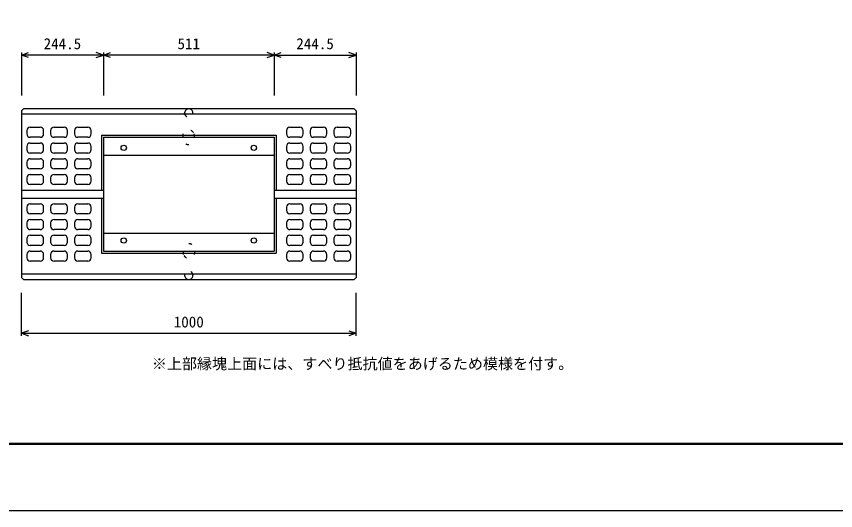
# Model space of a CAD drawing. Units: millimetres, scale not verified. Extents: x -12600 to 12600, y -5940 to 5940.
# Drawn here: x -10749 to -8300, y -5940 to -4462 of the extents above; entities that cross this region are included whole.
import ezdxf
from ezdxf.enums import TextEntityAlignment as Align

# ---------------------------------------------------------------- set-up
doc = ezdxf.new("R2010")
doc.units = ezdxf.units.MM
doc.header["$LTSCALE"] = 40
doc.linetypes.add('DOTTED', pattern=[1.75, 0.25, -1.5])
for name, color, linetype, lineweight in [('0-0_DIM', 7, 'Continuous', 25), ('0-1_Defpoints', 5, 'Continuous', 25), ('0-2_HATCH', 6, 'Continuous', 25), ('0-5_OUTLINE', 3, 'Continuous', 25), ('0-6_OUTLINE2', 4, 'DOTTED', 25), ('0-7_TXT', 7, 'Continuous', 25), ('0-8_WAKU', 3, 'Continuous', 25)]:
    doc.layers.add(name, color=color, linetype=linetype, lineweight=lineweight)
doc.styles.add('ＭＳ ゴシック', font='')
doc.styles.get('ＭＳ ゴシック').set_extended_font_data('MS Gothic')

msp = doc.modelspace()

# ---------------------------------------------------------------- linework, layer by layer
at = {"layer": '0-0_DIM'}
for p, q in [((-10733.95, -4570.37), (-10733.95, -4698.87)), ((-10733.95, -4570.37), (-10733.95, -4698.87)), ((-10489.45, -4577.87), (-10733.95, -4577.87)), ((-10489.45, -4570.37), (-10489.45, -4698.87)), ((-9978.45, -4577.87), (-10489.45, -4577.87)), ((-9978.45, -4570.37), (-9978.45, -4698.87)), ((-9978.45, -4577.87), (-9733.95, -4577.87)), ((-9733.95, -4570.37), (-9733.95, -4698.87)), ((-10733.95, -5417.37), (-10733.95, -5288.87)), ((-9733.95, -5417.37), (-9733.95, -5288.87)), ((-10733.95, -5409.87), (-9733.95, -5409.87))]:
    msp.add_line(p, q, dxfattribs=at)
for points in [[(-10712.81, -4585.57), (-10733.95, -4577.87), (-10712.81, -4570.18)], [(-10510.6, -4585.57), (-10489.45, -4577.87), (-10510.6, -4570.18)], [(-10468.31, -4585.57), (-10489.45, -4577.87), (-10468.31, -4570.18)], [(-9999.6, -4585.57), (-9978.45, -4577.87), (-9999.6, -4570.18)], [(-9957.31, -4585.57), (-9978.45, -4577.87), (-9957.31, -4570.18)], [(-9755.1, -4585.57), (-9733.95, -4577.87), (-9755.1, -4570.18)], [(-10712.81, -5402.18), (-10733.95, -5409.87), (-10712.81, -5417.57)], [(-9755.1, -5402.17), (-9733.95, -5409.87), (-9755.1, -5417.57)]]:
    msp.add_lwpolyline(points, dxfattribs=at)
at = {"layer": '0-1_Defpoints'}
msp.add_lwpolyline([(-12600, -5940), (-4200, -5940), (-4200, 0), (-12600, 0)], close=True, dxfattribs=at)
at = {"layer": '0-2_HATCH'}
for p, q in [((-10707.95, -4793.87), (-10677.95, -4793.87)), ((-10636.95, -4793.87), (-10606.95, -4793.87)), ((-10565.95, -4793.87), (-10535.95, -4793.87)), ((-9931.95, -4793.87), (-9901.95, -4793.87)), ((-9860.95, -4793.87), (-9830.95, -4793.87)), ((-9789.95, -4793.87), (-9759.95, -4793.87)), ((-10717.95, -4803.87), (-10717.95, -4813.87)), ((-10677.95, -4823.87), (-10707.95, -4823.87)), ((-10667.95, -4813.87), (-10667.95, -4803.87)), ((-10646.95, -4803.87), (-10646.95, -4813.87)), ((-10606.95, -4823.87), (-10636.95, -4823.87)), ((-10596.95, -4813.87), (-10596.95, -4803.87)), ((-10575.95, -4803.87), (-10575.95, -4813.87)), ((-10535.95, -4823.87), (-10565.95, -4823.87)), ((-10525.95, -4813.87), (-10525.95, -4803.87)), ((-9941.95, -4803.87), (-9941.95, -4813.87)), ((-9901.95, -4823.87), (-9931.95, -4823.87)), ((-9891.95, -4813.87), (-9891.95, -4803.87)), ((-9870.95, -4803.87), (-9870.95, -4813.87)), ((-9830.95, -4823.87), (-9860.95, -4823.87)), ((-9820.95, -4813.87), (-9820.95, -4803.87)), ((-9799.95, -4803.87), (-9799.95, -4813.87)), ((-9759.95, -4823.87), (-9789.95, -4823.87)), ((-9749.95, -4813.87), (-9749.95, -4803.87)), ((-10707.95, -4840.87), (-10677.95, -4840.87)), ((-10636.95, -4840.87), (-10606.95, -4840.87)), ((-10565.95, -4840.87), (-10535.95, -4840.87)), ((-9931.95, -4840.87), (-9901.95, -4840.87)), ((-9860.95, -4840.87), (-9830.95, -4840.87)), ((-9789.95, -4840.87), (-9759.95, -4840.87)), ((-10717.95, -4850.87), (-10717.95, -4860.87)), ((-10677.95, -4870.87), (-10707.95, -4870.87)), ((-10667.95, -4860.87), (-10667.95, -4850.87)), ((-10646.95, -4850.87), (-10646.95, -4860.87)), ((-10606.95, -4870.87), (-10636.95, -4870.87)), ((-10596.95, -4860.87), (-10596.95, -4850.87)), ((-10575.95, -4850.87), (-10575.95, -4860.87)), ((-10535.95, -4870.87), (-10565.95, -4870.87)), ((-10525.95, -4860.87), (-10525.95, -4850.87)), ((-9941.95, -4850.87), (-9941.95, -4860.87)), ((-9901.95, -4870.87), (-9931.95, -4870.87)), ((-9891.95, -4860.87), (-9891.95, -4850.87)), ((-9870.95, -4850.87), (-9870.95, -4860.87)), ((-9830.95, -4870.87), (-9860.95, -4870.87)), ((-9820.95, -4860.87), (-9820.95, -4850.87)), ((-9799.95, -4850.87), (-9799.95, -4860.87)), ((-9759.95, -4870.87), (-9789.95, -4870.87)), ((-9749.95, -4860.87), (-9749.95, -4850.87)), ((-10717.95, -4897.87), (-10717.95, -4907.87)), ((-10707.95, -4887.87), (-10677.95, -4887.87)), ((-10667.95, -4907.87), (-10667.95, -4897.87)), ((-10646.95, -4897.87), (-10646.95, -4907.87)), ((-10636.95, -4887.87), (-10606.95, -4887.87)), ((-10596.95, -4907.87), (-10596.95, -4897.87)), ((-10575.95, -4897.87), (-10575.95, -4907.87)), ((-10565.95, -4887.87), (-10535.95, -4887.87)), ((-10525.95, -4907.87), (-10525.95, -4897.87)), ((-9941.95, -4897.87), (-9941.95, -4907.87)), ((-9931.95, -4887.87), (-9901.95, -4887.87)), ((-9891.95, -4907.87), (-9891.95, -4897.87)), ((-9870.95, -4897.87), (-9870.95, -4907.87)), ((-9860.95, -4887.87), (-9830.95, -4887.87)), ((-9820.95, -4907.87), (-9820.95, -4897.87)), ((-9799.95, -4897.87), (-9799.95, -4907.87)), ((-9789.95, -4887.87), (-9759.95, -4887.87)), ((-9749.95, -4907.87), (-9749.95, -4897.87)), ((-10677.95, -4917.87), (-10707.95, -4917.87)), ((-10606.95, -4917.87), (-10636.95, -4917.87)), ((-10535.95, -4917.87), (-10565.95, -4917.87)), ((-9901.95, -4917.87), (-9931.95, -4917.87)), ((-9830.95, -4917.87), (-9860.95, -4917.87)), ((-9759.95, -4917.87), (-9789.95, -4917.87)), ((-10717.95, -4944.87), (-10717.95, -4954.87)), ((-10707.95, -4934.87), (-10677.95, -4934.87)), ((-10667.95, -4954.87), (-10667.95, -4944.87)), ((-10646.95, -4944.87), (-10646.95, -4954.87)), ((-10636.95, -4934.87), (-10606.95, -4934.87)), ((-10596.95, -4954.87), (-10596.95, -4944.87)), ((-10575.95, -4944.87), (-10575.95, -4954.87)), ((-10565.95, -4934.87), (-10535.95, -4934.87)), ((-10525.95, -4954.87), (-10525.95, -4944.87)), ((-9941.95, -4944.87), (-9941.95, -4954.87)), ((-9931.95, -4934.87), (-9901.95, -4934.87)), ((-9891.95, -4954.87), (-9891.95, -4944.87)), ((-9870.95, -4944.87), (-9870.95, -4954.87)), ((-9860.95, -4934.87), (-9830.95, -4934.87)), ((-9820.95, -4954.87), (-9820.95, -4944.87)), ((-9799.95, -4944.87), (-9799.95, -4954.87)), ((-9789.95, -4934.87), (-9759.95, -4934.87)), ((-9749.95, -4954.87), (-9749.95, -4944.87)), ((-10677.95, -4964.87), (-10707.95, -4964.87)), ((-10606.95, -4964.87), (-10636.95, -4964.87)), ((-10535.95, -4964.87), (-10565.95, -4964.87)), ((-9901.95, -4964.87), (-9931.95, -4964.87)), ((-9830.95, -4964.87), (-9860.95, -4964.87)), ((-9759.95, -4964.87), (-9789.95, -4964.87)), ((-10717.95, -5032.87), (-10717.95, -5042.87)), ((-10707.95, -5022.87), (-10677.95, -5022.87)), ((-10667.95, -5042.87), (-10667.95, -5032.87)), ((-10646.95, -5032.87), (-10646.95, -5042.87)), ((-10636.95, -5022.87), (-10606.95, -5022.87)), ((-10596.95, -5042.87), (-10596.95, -5032.87)), ((-10575.95, -5032.87), (-10575.95, -5042.87)), ((-10565.95, -5022.87), (-10535.95, -5022.87)), ((-10525.95, -5042.87), (-10525.95, -5032.87)), ((-9941.95, -5032.87), (-9941.95, -5042.87)), ((-9931.95, -5022.87), (-9901.95, -5022.87)), ((-9891.95, -5042.87), (-9891.95, -5032.87)), ((-9870.95, -5032.87), (-9870.95, -5042.87)), ((-9860.95, -5022.87), (-9830.95, -5022.87)), ((-9820.95, -5042.87), (-9820.95, -5032.87)), ((-9799.95, -5032.87), (-9799.95, -5042.87)), ((-9789.95, -5022.87), (-9759.95, -5022.87)), ((-9749.95, -5042.87), (-9749.95, -5032.87)), ((-10677.95, -5052.87), (-10707.95, -5052.87)), ((-10707.95, -5069.87), (-10677.95, -5069.87)), ((-10606.95, -5052.87), (-10636.95, -5052.87)), ((-10636.95, -5069.87), (-10606.95, -5069.87)), ((-10535.95, -5052.87), (-10565.95, -5052.87)), ((-10565.95, -5069.87), (-10535.95, -5069.87)), ((-9901.95, -5052.87), (-9931.95, -5052.87)), ((-9931.95, -5069.87), (-9901.95, -5069.87)), ((-9830.95, -5052.87), (-9860.95, -5052.87)), ((-9860.95, -5069.87), (-9830.95, -5069.87)), ((-9759.95, -5052.87), (-9789.95, -5052.87)), ((-9789.95, -5069.87), (-9759.95, -5069.87)), ((-10717.95, -5079.87), (-10717.95, -5089.87)), ((-10667.95, -5089.87), (-10667.95, -5079.87)), ((-10646.95, -5079.87), (-10646.95, -5089.87)), ((-10596.95, -5089.87), (-10596.95, -5079.87)), ((-10575.95, -5079.87), (-10575.95, -5089.87)), ((-10525.95, -5089.87), (-10525.95, -5079.87)), ((-9941.95, -5079.87), (-9941.95, -5089.87)), ((-9891.95, -5089.87), (-9891.95, -5079.87)), ((-9870.95, -5079.87), (-9870.95, -5089.87)), ((-9820.95, -5089.87), (-9820.95, -5079.87)), ((-9799.95, -5079.87), (-9799.95, -5089.87)), ((-9749.95, -5089.87), (-9749.95, -5079.87)), ((-10677.95, -5099.87), (-10707.95, -5099.87)), ((-10707.95, -5116.87), (-10677.95, -5116.87)), ((-10606.95, -5099.87), (-10636.95, -5099.87)), ((-10636.95, -5116.87), (-10606.95, -5116.87)), ((-10535.95, -5099.87), (-10565.95, -5099.87)), ((-10565.95, -5116.87), (-10535.95, -5116.87)), ((-9901.95, -5099.87), (-9931.95, -5099.87)), ((-9931.95, -5116.87), (-9901.95, -5116.87)), ((-9830.95, -5099.87), (-9860.95, -5099.87)), ((-9860.95, -5116.87), (-9830.95, -5116.87)), ((-9759.95, -5099.87), (-9789.95, -5099.87)), ((-9789.95, -5116.87), (-9759.95, -5116.87)), ((-10717.95, -5126.87), (-10717.95, -5136.87)), ((-10667.95, -5136.87), (-10667.95, -5126.87)), ((-10646.95, -5126.87), (-10646.95, -5136.87)), ((-10596.95, -5136.87), (-10596.95, -5126.87)), ((-10575.95, -5126.87), (-10575.95, -5136.87)), ((-10525.95, -5136.87), (-10525.95, -5126.87)), ((-9941.95, -5126.87), (-9941.95, -5136.87)), ((-9891.95, -5136.87), (-9891.95, -5126.87)), ((-9870.95, -5126.87), (-9870.95, -5136.87)), ((-9820.95, -5136.87), (-9820.95, -5126.87)), ((-9799.95, -5126.87), (-9799.95, -5136.87)), ((-9749.95, -5136.87), (-9749.95, -5126.87)), ((-10677.95, -5146.87), (-10707.95, -5146.87)), ((-10707.95, -5163.87), (-10677.95, -5163.87)), ((-10606.95, -5146.87), (-10636.95, -5146.87)), ((-10636.95, -5163.87), (-10606.95, -5163.87)), ((-10535.95, -5146.87), (-10565.95, -5146.87)), ((-10565.95, -5163.87), (-10535.95, -5163.87)), ((-9901.95, -5146.87), (-9931.95, -5146.87)), ((-9931.95, -5163.87), (-9901.95, -5163.87)), ((-9830.95, -5146.87), (-9860.95, -5146.87)), ((-9860.95, -5163.87), (-9830.95, -5163.87)), ((-9759.95, -5146.87), (-9789.95, -5146.87)), ((-9789.95, -5163.87), (-9759.95, -5163.87)), ((-10717.95, -5173.87), (-10717.95, -5183.87)), ((-10667.95, -5183.87), (-10667.95, -5173.87)), ((-10646.95, -5173.87), (-10646.95, -5183.87)), ((-10596.95, -5183.87), (-10596.95, -5173.87)), ((-10575.95, -5173.87), (-10575.95, -5183.87)), ((-10525.95, -5183.87), (-10525.95, -5173.87)), ((-9941.95, -5173.87), (-9941.95, -5183.87)), ((-9891.95, -5183.87), (-9891.95, -5173.87)), ((-9870.95, -5173.87), (-9870.95, -5183.87)), ((-9820.95, -5183.87), (-9820.95, -5173.87)), ((-9799.95, -5173.87), (-9799.95, -5183.87)), ((-9749.95, -5183.87), (-9749.95, -5173.87)), ((-10677.95, -5193.87), (-10707.95, -5193.87)), ((-10606.95, -5193.87), (-10636.95, -5193.87)), ((-10535.95, -5193.87), (-10565.95, -5193.87)), ((-9901.95, -5193.87), (-9931.95, -5193.87)), ((-9830.95, -5193.87), (-9860.95, -5193.87)), ((-9759.95, -5193.87), (-9789.95, -5193.87))]:
    msp.add_line(p, q, dxfattribs=at)
for centre, start, end in [((-10707.95, -4803.87), 90, 180), ((-10677.95, -4803.87), 0, 90), ((-10636.95, -4803.87), 90, 180), ((-10606.95, -4803.87), 0, 90), ((-10565.95, -4803.87), 90, 180), ((-10535.95, -4803.87), 0, 90), ((-9931.95, -4803.87), 90, 180), ((-9901.95, -4803.87), 0, 90), ((-9860.95, -4803.87), 90, 180), ((-9830.95, -4803.87), 0, 90), ((-9789.95, -4803.87), 90, 180), ((-9759.95, -4803.87), 0, 90), ((-10707.95, -4813.87), 180, 270), ((-10677.95, -4813.87), 270, 0), ((-10636.95, -4813.87), 180, 270), ((-10606.95, -4813.87), 270, 0), ((-10565.95, -4813.87), 180, 270), ((-10535.95, -4813.87), 270, 0), ((-9931.95, -4813.87), 180, 270), ((-9901.95, -4813.87), 270, 0), ((-9860.95, -4813.87), 180, 270), ((-9830.95, -4813.87), 270, 0), ((-9789.95, -4813.87), 180, 270), ((-9759.95, -4813.87), 270, 0), ((-10707.95, -4850.87), 90, 180), ((-10677.95, -4850.87), 0, 90), ((-10636.95, -4850.87), 90, 180), ((-10606.95, -4850.87), 0, 90), ((-10565.95, -4850.87), 90, 180), ((-10535.95, -4850.87), 0, 90), ((-9931.95, -4850.87), 90, 180), ((-9901.95, -4850.87), 0, 90), ((-9860.95, -4850.87), 90, 180), ((-9830.95, -4850.87), 0, 90), ((-9789.95, -4850.87), 90, 180), ((-9759.95, -4850.87), 0, 90), ((-10707.95, -4860.87), 180, 270), ((-10677.95, -4860.87), 270, 0), ((-10636.95, -4860.87), 180, 270), ((-10606.95, -4860.87), 270, 0), ((-10565.95, -4860.87), 180, 270), ((-10535.95, -4860.87), 270, 0), ((-9931.95, -4860.87), 180, 270), ((-9901.95, -4860.87), 270, 0), ((-9860.95, -4860.87), 180, 270), ((-9830.95, -4860.87), 270, 0), ((-9789.95, -4860.87), 180, 270), ((-9759.95, -4860.87), 270, 0), ((-10707.95, -4897.87), 90, 180), ((-10677.95, -4897.87), 0, 90), ((-10636.95, -4897.87), 90, 180), ((-10606.95, -4897.87), 0, 90), ((-10565.95, -4897.87), 90, 180), ((-10535.95, -4897.87), 0, 90), ((-9931.95, -4897.87), 90, 180), ((-9901.95, -4897.87), 0, 90), ((-9860.95, -4897.87), 90, 180), ((-9830.95, -4897.87), 0, 90), ((-9789.95, -4897.87), 90, 180), ((-9759.95, -4897.87), 0, 90), ((-10707.95, -4907.87), 180, 270), ((-10677.95, -4907.87), 270, 0), ((-10636.95, -4907.87), 180, 270), ((-10606.95, -4907.87), 270, 0), ((-10565.95, -4907.87), 180, 270), ((-10535.95, -4907.87), 270, 0), ((-9931.95, -4907.87), 180, 270), ((-9901.95, -4907.87), 270, 0), ((-9860.95, -4907.87), 180, 270), ((-9830.95, -4907.87), 270, 0), ((-9789.95, -4907.87), 180, 270), ((-9759.95, -4907.87), 270, 0), ((-10707.95, -4944.87), 90, 180), ((-10677.95, -4944.87), 0, 90), ((-10636.95, -4944.87), 90, 180), ((-10606.95, -4944.87), 0, 90), ((-10565.95, -4944.87), 90, 180), ((-10535.95, -4944.87), 0, 90), ((-9931.95, -4944.87), 90, 180), ((-9901.95, -4944.87), 0, 90), ((-9860.95, -4944.87), 90, 180), ((-9830.95, -4944.87), 0, 90), ((-9789.95, -4944.87), 90, 180), ((-9759.95, -4944.87), 0, 90), ((-10707.95, -4954.87), 180, 270), ((-10677.95, -4954.87), 270, 0), ((-10636.95, -4954.87), 180, 270), ((-10606.95, -4954.87), 270, 0), ((-10565.95, -4954.87), 180, 270), ((-10535.95, -4954.87), 270, 0), ((-9931.95, -4954.87), 180, 270), ((-9901.95, -4954.87), 270, 0), ((-9860.95, -4954.87), 180, 270), ((-9830.95, -4954.87), 270, 0), ((-9789.95, -4954.87), 180, 270), ((-9759.95, -4954.87), 270, 0), ((-10707.95, -5032.87), 90, 180), ((-10707.95, -5042.87), 180, 270), ((-10677.95, -5032.87), 0, 90), ((-10677.95, -5042.87), 270, 0), ((-10636.95, -5032.87), 90, 180), ((-10636.95, -5042.87), 180, 270), ((-10606.95, -5032.87), 0, 90), ((-10606.95, -5042.87), 270, 0), ((-10565.95, -5032.87), 90, 180), ((-10565.95, -5042.87), 180, 270), ((-10535.95, -5032.87), 0, 90), ((-10535.95, -5042.87), 270, 0), ((-9931.95, -5032.87), 90, 180), ((-9931.95, -5042.87), 180, 270), ((-9901.95, -5032.87), 0, 90), ((-9901.95, -5042.87), 270, 0), ((-9860.95, -5032.87), 90, 180), ((-9860.95, -5042.87), 180, 270), ((-9830.95, -5032.87), 0, 90), ((-9830.95, -5042.87), 270, 0), ((-9789.95, -5032.87), 90, 180), ((-9789.95, -5042.87), 180, 270), ((-9759.95, -5032.87), 0, 90), ((-9759.95, -5042.87), 270, 0), ((-10707.95, -5079.87), 90, 180), ((-10677.95, -5079.87), 0, 90), ((-10636.95, -5079.87), 90, 180), ((-10606.95, -5079.87), 0, 90), ((-10565.95, -5079.87), 90, 180), ((-10535.95, -5079.87), 0, 90), ((-9931.95, -5079.87), 90, 180), ((-9901.95, -5079.87), 0, 90), ((-9860.95, -5079.87), 90, 180), ((-9830.95, -5079.87), 0, 90), ((-9789.95, -5079.87), 90, 180), ((-9759.95, -5079.87), 0, 90), ((-10707.95, -5089.87), 180, 270), ((-10677.95, -5089.87), 270, 0), ((-10636.95, -5089.87), 180, 270), ((-10606.95, -5089.87), 270, 0), ((-10565.95, -5089.87), 180, 270), ((-10535.95, -5089.87), 270, 0), ((-9931.95, -5089.87), 180, 270), ((-9901.95, -5089.87), 270, 0), ((-9860.95, -5089.87), 180, 270), ((-9830.95, -5089.87), 270, 0), ((-9789.95, -5089.87), 180, 270), ((-9759.95, -5089.87), 270, 0), ((-10707.95, -5126.87), 90, 180), ((-10677.95, -5126.87), 0, 90), ((-10636.95, -5126.87), 90, 180), ((-10606.95, -5126.87), 0, 90), ((-10565.95, -5126.87), 90, 180), ((-10535.95, -5126.87), 0, 90), ((-9931.95, -5126.87), 90, 180), ((-9901.95, -5126.87), 0, 90), ((-9860.95, -5126.87), 90, 180), ((-9830.95, -5126.87), 0, 90), ((-9789.95, -5126.87), 90, 180), ((-9759.95, -5126.87), 0, 90), ((-10707.95, -5136.87), 180, 270), ((-10677.95, -5136.87), 270, 0), ((-10636.95, -5136.87), 180, 270), ((-10606.95, -5136.87), 270, 0), ((-10565.95, -5136.87), 180, 270), ((-10535.95, -5136.87), 270, 0), ((-9931.95, -5136.87), 180, 270), ((-9901.95, -5136.87), 270, 0), ((-9860.95, -5136.87), 180, 270), ((-9830.95, -5136.87), 270, 0), ((-9789.95, -5136.87), 180, 270), ((-9759.95, -5136.87), 270, 0), ((-10707.95, -5173.87), 90, 180), ((-10677.95, -5173.87), 0, 90), ((-10636.95, -5173.87), 90, 180), ((-10606.95, -5173.87), 0, 90), ((-10565.95, -5173.87), 90, 180), ((-10535.95, -5173.87), 0, 90), ((-9931.95, -5173.87), 90, 180), ((-9901.95, -5173.87), 0, 90), ((-9860.95, -5173.87), 90, 180), ((-9830.95, -5173.87), 0, 90), ((-9789.95, -5173.87), 90, 180), ((-9759.95, -5173.87), 0, 90), ((-10707.95, -5183.87), 180, 270), ((-10677.95, -5183.87), 270, 0), ((-10636.95, -5183.87), 180, 270), ((-10606.95, -5183.87), 270, 0), ((-10565.95, -5183.87), 180, 270), ((-10535.95, -5183.87), 270, 0), ((-9931.95, -5183.87), 180, 270), ((-9901.95, -5183.87), 270, 0), ((-9860.95, -5183.87), 180, 270), ((-9830.95, -5183.87), 270, 0), ((-9789.95, -5183.87), 180, 270), ((-9759.95, -5183.87), 270, 0)]:
    msp.add_arc(centre, 10, start, end, dxfattribs=at)
at = {"layer": '0-5_OUTLINE'}
for p, q in [((-10733.95, -4744.87), (-10727.95, -4738.87)), ((-9739.95, -4738.87), (-10727.95, -4738.87)), ((-9739.95, -4738.87), (-9733.95, -4744.87)), ((-9733.95, -4744.87), (-9733.95, -5242.87)), ((-9733.95, -4754.87), (-10733.95, -4754.87)), ((-9733.95, -5232.87), (-10733.95, -5232.87)), ((-10727.95, -5248.87), (-9739.95, -5248.87)), ((-9739.95, -5248.87), (-9733.95, -5242.87))]:
    msp.add_line(p, q, dxfattribs=at)
msp.add_lwpolyline([(-10733.95, -4744.87), (-10733.95, -5242.87), (-10727.95, -5248.87)], dxfattribs=at)
at = {"layer": '0-6_OUTLINE2'}
for p, q in [((-10250.95, -4823.87), (-10246.45, -4751.37)), ((-10216.95, -4823.87), (-10221.45, -4751.37)), ((-10250.95, -5163.87), (-10246.45, -5236.37)), ((-10216.95, -5163.87), (-10221.45, -5236.37))]:
    msp.add_line(p, q, dxfattribs=at)
at = {"layer": '0-6_OUTLINE2', "linetype": 'Continuous'}
for p, q in [((-10495.45, -4817.37), (-9972.45, -4817.37)), ((-10495.45, -4817.37), (-10495.45, -4981.87)), ((-10489.45, -4823.37), (-10489.45, -5164.37)), ((-10489.45, -4823.37), (-9978.45, -4823.37)), ((-9978.45, -4823.37), (-9978.45, -5164.37)), ((-9972.45, -4817.37), (-9972.45, -4981.87)), ((-10489.45, -4877.37), (-9978.45, -4877.37)), ((-10733.95, -4981.87), (-10489.45, -4981.87)), ((-9978.45, -4981.87), (-9733.95, -4981.87)), ((-10733.95, -5005.87), (-10489.45, -5005.87)), ((-10495.45, -5005.87), (-10495.45, -5170.37)), ((-9978.45, -5005.87), (-9733.95, -5005.87)), ((-9972.45, -5005.87), (-9972.45, -5170.37)), ((-10489.45, -5110.37), (-9978.45, -5110.37)), ((-10489.45, -5164.37), (-9978.45, -5164.37)), ((-10495.45, -5170.37), (-9972.45, -5170.37))]:
    msp.add_line(p, q, dxfattribs=at)
for centre in [(-10428.45, -4855.37), (-10039.45, -4855.37), (-10428.45, -5132.37), (-10039.45, -5132.37)]:
    msp.add_circle(centre, 8, dxfattribs=at)
for centre, start, end in [((-10233.95, -4751.37), 343.7398, 196.2602), ((-10233.95, -5236.37), 163.7398, 16.2602)]:
    msp.add_arc(centre, 12.5, start, end, dxfattribs=at)
at = {"layer": '0-6_OUTLINE2'}
for centre, start, end in [((-10233.95, -4751.37), 196.2602, 343.7398), ((-10233.95, -5236.37), 16.2602, 163.7398)]:
    msp.add_arc(centre, 12.5, start, end, dxfattribs=at)
for centre, major_axis in [((-10233.95, -4823.87), (0, -22.95)), ((-10233.95, -5163.87), (0, 22.95))]:
    msp.add_ellipse(centre, major_axis=major_axis, ratio=0.740741, dxfattribs=at)
at = {"layer": '0-8_WAKU', "lineweight": 50}
msp.add_lwpolyline([(-12400, -5740), (-4400, -5740), (-4400, -200), (-12400, -200)], close=True, dxfattribs=at)

# ---------------------------------------------------------------- texts
at = {"layer": '0-0_DIM', "style": 'ＭＳ ゴシック'}
for s, p in [('244.5', (-10667.95, -4570.37)), ('511', (-10267.7, -4570.37)), ('244.5', (-9912.45, -4570.37)), ('1000', (-10278.95, -5402.37))]:
    msp.add_text(s, height=32.99, dxfattribs=at).set_placement(p, align=Align.BOTTOM_LEFT)
at = {"layer": '0-7_TXT', "style": 'ＭＳ ゴシック'}
msp.add_text('※上部縁塊上面には、すべり抵抗値をあげるため模様を付す。', height=32.99, dxfattribs=at).set_placement((-10344.42, -5527.24), align=Align.BOTTOM_LEFT)

doc.saveas('drawing.dxf')
